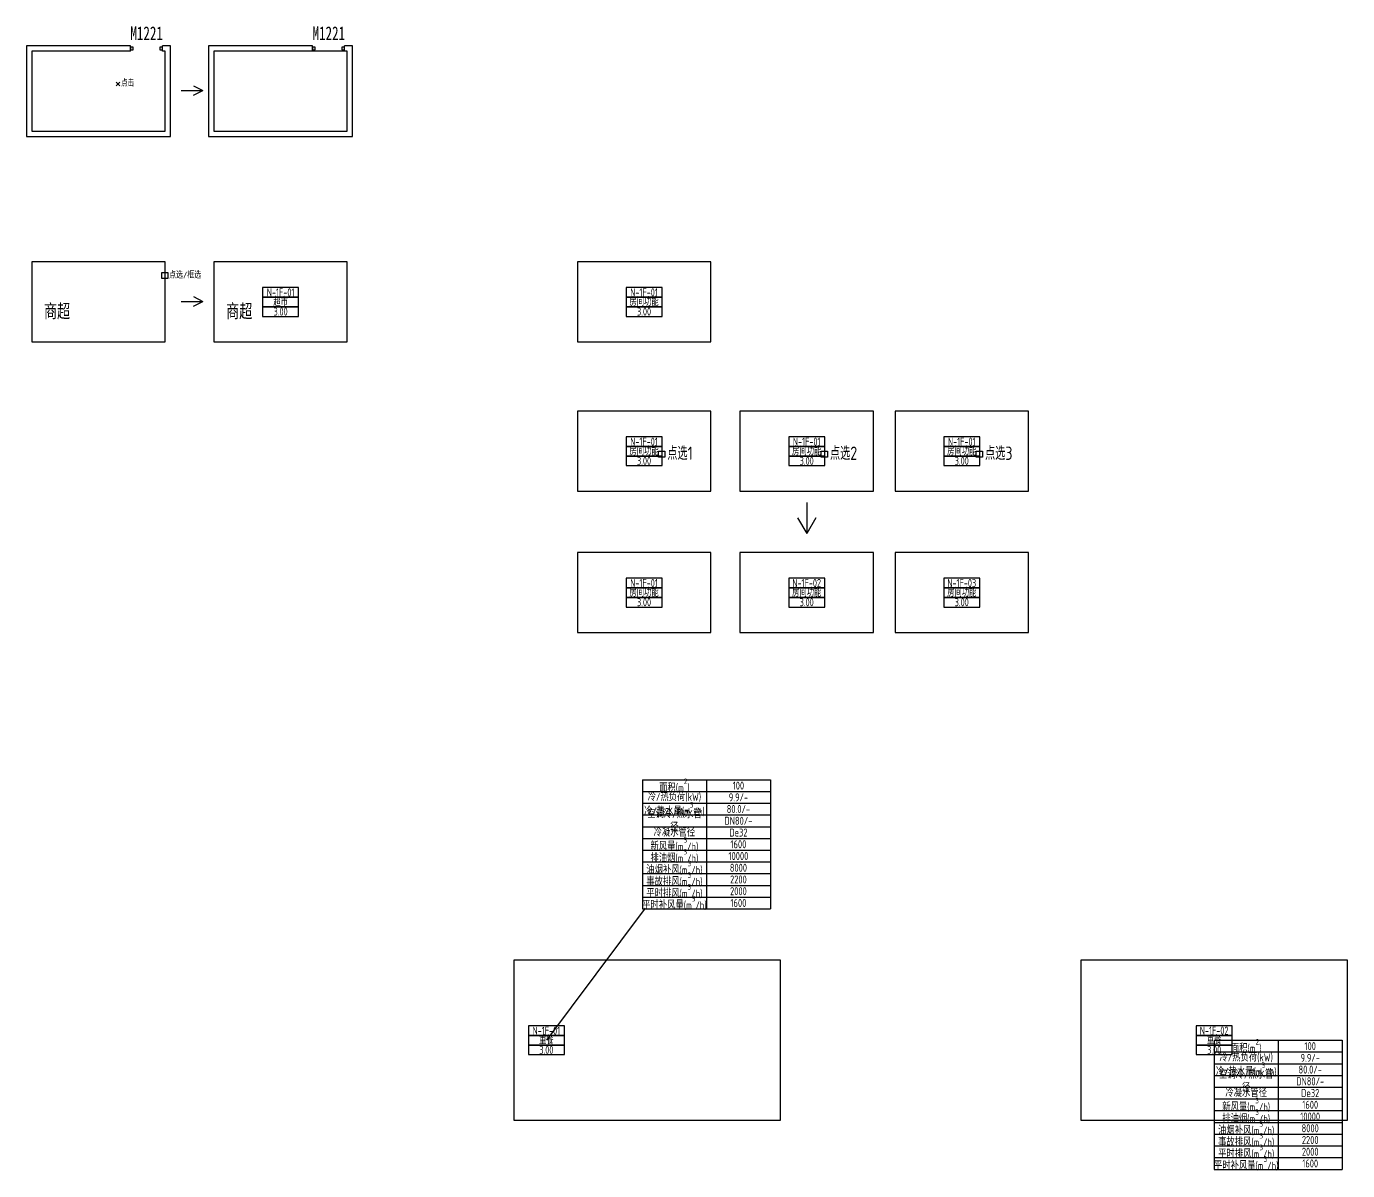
# Model space of a CAD drawing. Header units: millimetres. Extents: x 1637 to 339553, y 1785 to 98458.
# Drawn here: x 290040 to 339553, y 6690 to 49590 of the extents above; entities that cross this region are included whole.
import ezdxf
from ezdxf.enums import TextEntityAlignment as Align

# ---------------------------------------------------------------- set-up
doc = ezdxf.new("R2010")
doc.units = ezdxf.units.MM
doc.header["$LTSCALE"] = 1000
doc.layers.get('Defpoints').update_dxf_attribs({"color": 9})
doc.layers.add('AE-WALL', color=7, linetype='Continuous')
doc.layers.add('AI-负荷通风标注', color=3, linetype='Continuous')
doc.layers.add('AI-房间框线', color=11, linetype='Continuous', plot=False)
doc.layers.add('AI-暖通-房间功能', color=6, linetype='Continuous', plot=False)
doc.styles.add('TH-STYLE1', font='Stfangso_1.ttf', dxfattribs={"width": 0.7})
doc.styles.add('TH-STYLE3', font='tssdeng.shx', dxfattribs={"width": 0.8, "bigfont": 'tssdchn.shx'})

# ---------------------------------------------------------------- blocks, each defined once
blk = doc.blocks.new('*T129')
at = {"layer": 'AI-负荷通风标注', "color": 0, "linetype": 'ByBlock', "lineweight": -2, "transparency": 16777216}
for p, q in [((0, 0), (4800, 0)), ((0, 0), (0, -4840)), ((2400, 0), (2400, -4840)), ((4800, 0), (4800, -4840)), ((0, -440), (4800, -440)), ((0, -880), (4800, -880)), ((0, -1320), (4800, -1320)), ((0, -1760), (4800, -1760)), ((0, -2200), (4800, -2200)), ((0, -2640), (4800, -2640)), ((0, -3080), (4800, -3080)), ((0, -3520), (4800, -3520)), ((0, -3960), (4800, -3960)), ((0, -4400), (4800, -4400)), ((0, -4840), (4800, -4840))]:
    blk.add_line(p, q, dxfattribs=at)
at = {"layer": 'AI-负荷通风标注', "color": 0, "transparency": 16777216, "char_height": 300, "width": 2200, "attachment_point": 5, "style": 'TH-STYLE3'}
for s, insert in [('面积(m{\\H0.7x;\\S2^ ;})', (1200, -220)), ('冷/热负荷(kW)', (1200, -660)), ('{\\C256;100}', (3600, -220)), ('冷/热水量(m{\\H0.7x;\\S3^ ;\\H1.4286x;/h)}', (1200, -1100)), ('{\\C256;80.0/-}', (3600, -1100)), ('{\\C256;9.9/-}', (3600, -660)), ('空调冷/热水管径', (1200, -1540)), ('{\\C256;DN80/-}', (3600, -1540)), ('冷凝水管径', (1200, -1980)), ('De32', (3600, -1980)), ('新风量(m{\\H0.7x;\\S3^ ;}/h)', (1200, -2420)), ('{\\C256;1600}', (3600, -2420)), ('排油烟(m{\\H0.7x;\\S3^ ;}/h)', (1200, -2860)), ('{\\C256;10000}', (3600, -2860)), ('油烟补风(m{\\H0.7x;\\S3^ ;}/h)', (1200, -3300)), ('{\\C256;8000}', (3600, -3300)), ('事故排风(m{\\H0.7x;\\S3^ ;}/h)', (1200, -3740)), ('平时排风(m{\\H0.7x;\\S3^ ;\\H1.4286x;/h)}', (1200, -4180)), ('{\\C256;2200}', (3600, -3740)), ('平时补风量(m{\\H0.7x;\\S3^ ;\\H1.4286x;/h)}', (1200, -4620)), ('{\\C256;2000}', (3600, -4180)), ('{\\C256;1600}', (3600, -4620))]:
    blk.add_mtext(s, dxfattribs=dict(at, insert=insert))
blk = doc.blocks.new('AI-暖通-房间功能')
for points in [[(-675, 180), (675, 180), (675, 540), (-675, 540)], [(-675, -180), (675, -180), (675, 180), (-675, 180)], [(-675, -540), (675, -540), (675, -180), (-675, -180)]]:
    blk.add_lwpolyline(points, close=True)
at = {"style": 'TH-STYLE3', "width": 0.7}
for tag, p in [('房间编号', (0, 360)), ('房间功能', (0, 0)), ('房间净高', (0, -360))]:
    blk.add_attdef(tag, text='', height=300, dxfattribs=at).set_placement(p, align=Align.MIDDLE_CENTER)
blk = doc.blocks.new('*T131')
at = {"layer": 'AI-负荷通风标注', "color": 0, "linetype": 'ByBlock', "lineweight": -2, "transparency": 16777216}
for p, q in [((0, 0), (4800, 0)), ((0, 0), (0, -4840)), ((2400, 0), (2400, -4840)), ((4800, 0), (4800, -4840)), ((0, -440), (4800, -440)), ((0, -880), (4800, -880)), ((0, -1320), (4800, -1320)), ((0, -1760), (4800, -1760)), ((0, -2200), (4800, -2200)), ((0, -2640), (4800, -2640)), ((0, -3080), (4800, -3080)), ((0, -3520), (4800, -3520)), ((0, -3960), (4800, -3960)), ((0, -4400), (4800, -4400)), ((0, -4840), (4800, -4840))]:
    blk.add_line(p, q, dxfattribs=at)
at = {"layer": 'AI-负荷通风标注', "color": 0, "transparency": 16777216, "char_height": 300, "width": 2200, "attachment_point": 5, "style": 'TH-STYLE3'}
for s, insert in [('面积(m{\\H0.7x;\\S2^ ;})', (1200, -220)), ('冷/热负荷(kW)', (1200, -660)), ('{\\C256;100}', (3600, -220)), ('冷/热水量(m{\\H0.7x;\\S3^ ;\\H1.4286x;/h)}', (1200, -1100)), ('{\\C256;80.0/-}', (3600, -1100)), ('{\\C256;9.9/-}', (3600, -660)), ('空调冷/热水管径', (1200, -1540)), ('{\\C256;DN80/-}', (3600, -1540)), ('冷凝水管径', (1200, -1980)), ('De32', (3600, -1980)), ('新风量(m{\\H0.7x;\\S3^ ;}/h)', (1200, -2420)), ('{\\C256;1600}', (3600, -2420)), ('排油烟(m{\\H0.7x;\\S3^ ;}/h)', (1200, -2860)), ('{\\C256;10000}', (3600, -2860)), ('油烟补风(m{\\H0.7x;\\S3^ ;}/h)', (1200, -3300)), ('{\\C256;8000}', (3600, -3300)), ('事故排风(m{\\H0.7x;\\S3^ ;}/h)', (1200, -3740)), ('平时排风(m{\\H0.7x;\\S3^ ;\\H1.4286x;/h)}', (1200, -4180)), ('{\\C256;2200}', (3600, -3740)), ('平时补风量(m{\\H0.7x;\\S3^ ;\\H1.4286x;/h)}', (1200, -4620)), ('{\\C256;2000}', (3600, -4180)), ('{\\C256;1600}', (3600, -4620))]:
    blk.add_mtext(s, dxfattribs=dict(at, insert=insert))

msp = doc.modelspace()

# ---------------------------------------------------------------- linework, layer by layer
at = {"layer": 'AE-WALL'}
for p, q in [((293940, 48667), (293940, 48867)), ((295140, 48667), (295140, 48867)), ((300767, 48667), (300767, 48867)), ((301967, 48667), (301967, 48867)), ((295846, 47188), (296657, 47188)), ((296300, 47367), (296657, 47188)), ((296300, 47010), (296657, 47188)), ((295846, 39280), (296657, 39280)), ((296300, 39458), (296657, 39280)), ((296300, 39101), (296657, 39280)), ((319283, 31737), (319283, 30573)), ((318938, 31159), (319283, 30573)), ((319629, 31159), (319283, 30573))]:
    msp.add_line(p, q, dxfattribs=at)
at = {"layer": 'AE-WALL', "color": 3}
for p, q in [((293405, 47497), (293540, 47363)), ((293540, 47497), (293405, 47363))]:
    msp.add_line(p, q, dxfattribs=at)
at = {"layer": 'AE-WALL'}
for points in [[(293940, 48867), (290040, 48867), (290040, 45467), (295440, 45467), (295440, 48867), (295140, 48867)], [(293940, 48667), (290240, 48667), (290240, 45667), (295240, 45667), (295240, 48667), (295140, 48667)], [(300767, 48867), (296867, 48867), (296867, 45467), (302267, 45467), (302267, 48867), (301967, 48867)], [(300767, 48667), (297067, 48667), (297067, 45667), (302067, 45667), (302067, 48667), (301967, 48667)]]:
    msp.add_lwpolyline(points, dxfattribs=at)
at = {"layer": 'AE-WALL', "color": 3}
for points in [[(295111, 40358), (295341, 40358), (295341, 40143), (295111, 40143)], [(313733, 33661), (313962, 33661), (313962, 33445), (313733, 33445)], [(319829, 33661), (320059, 33661), (320059, 33445), (319829, 33445)], [(325640, 33661), (325870, 33661), (325870, 33445), (325640, 33445)]]:
    msp.add_lwpolyline(points, close=True, dxfattribs=at)
at = {"layer": 'AI-房间框线'}
for points in [[(297067, 45667), (302067, 45667), (302067, 48667), (297067, 48667)], [(290240, 37758), (295240, 37758), (295240, 40758), (290240, 40758)], [(297067, 37758), (302067, 37758), (302067, 40758), (297067, 40758)], [(310687, 37758), (315687, 37758), (315687, 40758), (310687, 40758)], [(310687, 32161), (315687, 32161), (315687, 35161), (310687, 35161)], [(316783, 32161), (321783, 32161), (321783, 35161), (316783, 35161)], [(322594, 32161), (327594, 32161), (327594, 35161), (322594, 35161)], [(310687, 26860), (315687, 26860), (315687, 29860), (310687, 29860)], [(316783, 26860), (321783, 26860), (321783, 29860), (316783, 29860)], [(322594, 26860), (327594, 26860), (327594, 29860), (322594, 29860)], [(308307, 8577), (318307, 8577), (318307, 14577), (308307, 14577)], [(329553, 8577), (339553, 8577), (339553, 14577), (329553, 14577)]]:
    msp.add_lwpolyline(points, close=True, dxfattribs=at)
at = {"layer": 'AI-负荷通风标注'}
msp.add_line((313224, 16535), (309526, 11577), dxfattribs=at)
at = {"layer": 'Defpoints'}
for points in [[(293940, 48717), (294040, 48717), (294040, 48817), (293940, 48817)], [(295040, 48717), (295140, 48717), (295140, 48817), (295040, 48817)], [(300767, 48717), (300867, 48717), (300867, 48817), (300767, 48817)], [(301867, 48717), (301967, 48717), (301967, 48817), (301867, 48817)]]:
    msp.add_lwpolyline(points, close=True, dxfattribs=at)

# ---------------------------------------------------------------- block references
for name, p in [('*T131', (313124, 21345)), ('*T129', (334553, 11577))]:
    msp.add_blockref(name, p)
at = {"layer": 'AI-暖通-房间功能'}
for p, values in [((299567, 39258), {'房间编号': 'N-1F-01', '房间功能': '超市', '房间净高': '3.00'}), ((313187, 39258), {'房间编号': 'N-1F-01', '房间功能': '房间功能', '房间净高': '3.00'}), ((313187, 33661), {'房间编号': 'N-1F-01', '房间功能': '房间功能', '房间净高': '3.00'}), ((319283, 33661), {'房间编号': 'N-1F-01', '房间功能': '房间功能', '房间净高': '3.00'}), ((325094, 33661), {'房间编号': 'N-1F-01', '房间功能': '房间功能', '房间净高': '3.00'}), ((313187, 28360), {'房间编号': 'N-1F-01', '房间功能': '房间功能', '房间净高': '3.00'}), ((319283, 28360), {'房间编号': 'N-1F-02', '房间功能': '房间功能', '房间净高': '3.00'}), ((325094, 28360), {'房间编号': 'N-1F-03', '房间功能': '房间功能', '房间净高': '3.00'}), ((309526, 11577), {'房间编号': 'N-1F-01', '房间功能': '重餐', '房间净高': '3.00'}), ((334553, 11577), {'房间编号': 'N-1F-02', '房间功能': '重餐', '房间净高': '3.00'})]:
    msp.add_blockref('AI-暖通-房间功能', p, dxfattribs=at).add_auto_attribs(values)

# ---------------------------------------------------------------- texts
at = {"layer": 'Defpoints', "style": 'TH-STYLE1', "width": 0.7}
for s, p in [('M1221', (293936, 49077)), ('M1221', (300763, 49077)), ('商超', (290699, 38663)), ('商超', (297526, 38663))]:
    msp.add_text(s, height=512.8, dxfattribs=at).set_placement(p)
at = {"layer": 'Defpoints', "color": 3}
for s, height, style, width, p in [('点击', 250, 'TH-STYLE1', 0.7, (293588, 47363)), ('点选/框选', 250, 'TH-STYLE3', 0.8, (295390, 40143)), ('点选1', 500, 'TH-STYLE3', 0.8, (314060, 33337)), ('点选2', 500, 'TH-STYLE3', 0.8, (320156, 33337)), ('点选3', 500, 'TH-STYLE3', 0.8, (325967, 33337))]:
    msp.add_text(s, height=height, dxfattribs=dict(at, style=style, width=width)).set_placement(p)

doc.saveas('drawing.dxf')
